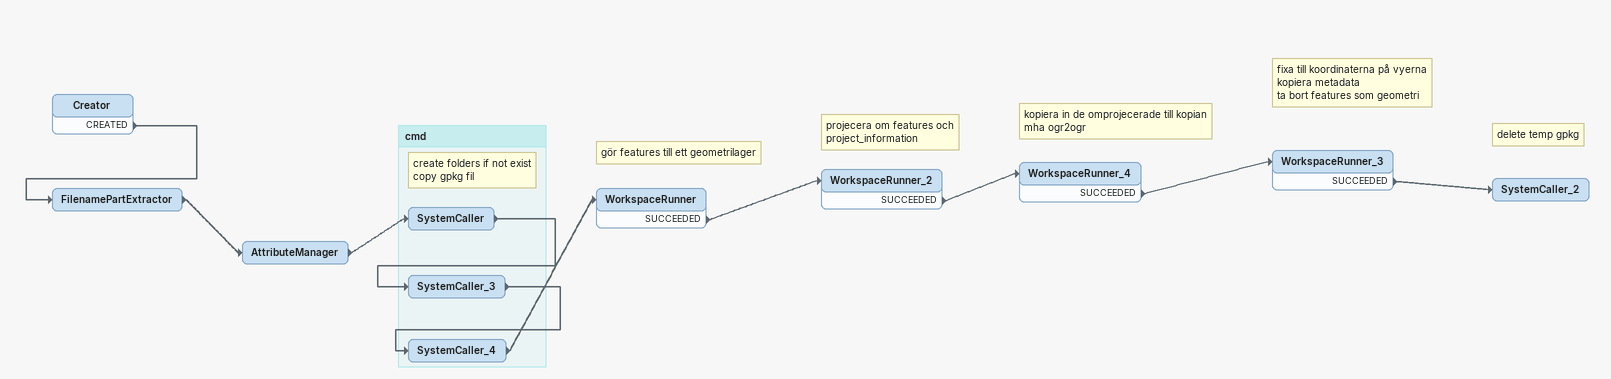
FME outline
Creator
    CREATED -> FilenamePartExtractor
FilenamePartExtractor
    -> AttributeManager
AttributeManager
    -> SystemCaller
Note: gör features till ett geometrilager
WorkspaceRunner
    SUCCEEDED -> WorkspaceRunner_2
Note: projecera om features och project_information
WorkspaceRunner_2
    SUCCEEDED -> WorkspaceRunner_4
Note: kopiera in de omprojecerade till kopian mha ogr2ogr
WorkspaceRunner_4
    SUCCEEDED -> WorkspaceRunner_3
Note: fixa till koordinaterna på vyerna / kopiera metadata / ta bort features som geometri
WorkspaceRunner_3
    SUCCEEDED -> SystemCaller_2
Note: delete temp gpkg
SystemCaller_2

Bookmark: cmd
Note: create folders if not exist / copy gpkg fil
SystemCaller
    -> SystemCaller_3
SystemCaller_3
    -> SystemCaller_4
SystemCaller_4
    -> WorkspaceRunner
